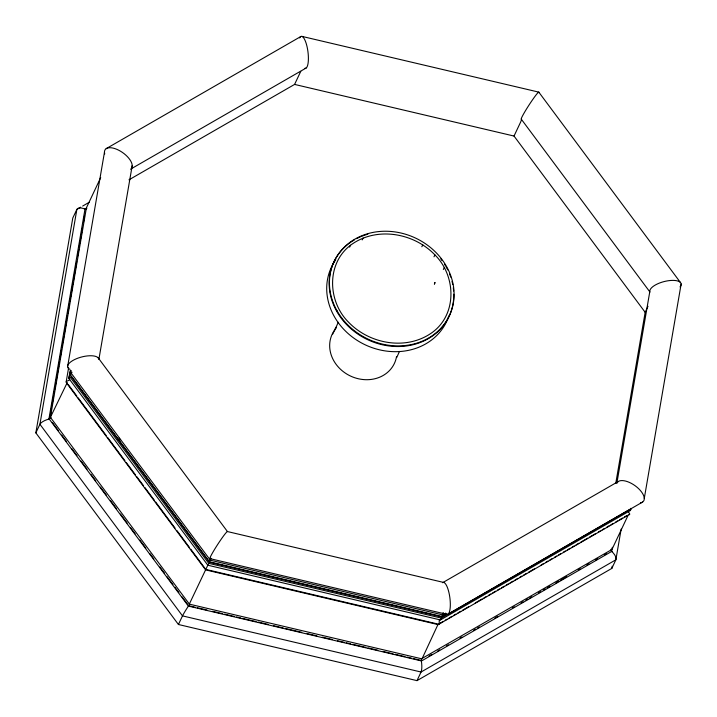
<?xml version="1.0" encoding="UTF-8"?>
<svg xmlns="http://www.w3.org/2000/svg" width="717" height="717" viewBox="0 0 717 717"><rect width="100%" height="100%" fill="white"/><g stroke="black" fill="none" stroke-linecap="round" stroke-linejoin="round"><path stroke-width="1.08" d="M438.159 624.095L422.008 658.887L189.405 604.153L50.396 417.321L86.407 207.84L100.703 177.61M421.578 658.609L421.336 660.644M621.155 529.083L615.876 559.798L611.807 568.411L416.989 680.639L178.425 624.498L35.85 432.88L72.784 218.031L76.862 209.409L80.734 207.177M611.027 549.634L612.076 551.212L421.542 660.949L188.365 606.08L48.971 418.701L85.081 208.647L86.434 208.817M35.85 432.88L39.919 424.267A10.863 4.221 -14.6 0 1 49.652 418.889L50.038 416.694M50.414 414.489L50.79 412.293M51.167 410.097L51.543 407.901M51.92 405.705L52.87 400.211M53.246 398.016L53.623 395.811M53.999 393.615L54.375 391.419M54.761 389.223L55.137 387.028M55.514 384.823L55.89 382.627M56.267 380.431L57.208 374.937M57.593 372.741L57.969 370.546M58.346 368.341L58.722 366.145M59.099 363.949L59.475 361.753M59.861 359.558L60.802 354.064M61.178 351.868L61.554 349.663M61.931 347.467L62.316 345.271M62.693 343.076L63.069 340.88M63.446 338.675L63.822 336.479M64.198 334.283L65.148 328.789M65.525 326.593L65.901 324.398M66.278 322.193L66.654 319.988M67.04 317.783L67.416 315.588M67.792 313.383L68.742 307.871M69.119 305.666L69.495 303.461M69.881 301.265L70.257 299.061M70.633 296.856L71.01 294.651M71.395 292.446L72.336 286.943M72.722 284.739L73.098 282.534M73.475 280.329L73.851 278.124M74.236 275.92L75.177 270.417M75.563 268.212L75.939 266.007M76.316 263.802L76.692 261.597M77.642 256.094L78.019 253.89M78.395 251.703L78.771 249.534M79.139 247.365L79.515 245.196M79.892 243.027L80.259 240.858M80.636 238.689L81.003 236.52M81.379 234.351L81.756 232.183M82.123 230.014L82.5 227.845M83.432 222.422L83.808 220.253M84.176 218.085L84.552 215.916M67.586 366.772L104.458 152.291M66.152 382.027L68.617 367.696M70.123 370.689L68.805 378.379A3.424 1.326 -14.6 0 1 67.622 380.879A2.348 0.914 -14.6 0 0 66.815 382.591L67.057 382.591M438.428 624.157A2.348 0.672 82.6 0 0 439.243 622.446A3.424 0.977 82.6 0 1 440.417 619.945L441.305 618.072L631.247 508.649L630.36 510.522L440.417 619.945L207.813 565.211L68.805 378.379L70.633 371.012M445.92 614.281L442.039 616.512L209.436 561.778L70.427 374.946L71.18 370.555M132.206 165.573L98.901 359.316A16.115 6.265 -14.6 0 0 78.458 357.953A16.115 6.265 -14.6 0 0 70.069 369.407M615.751 483.428L645.166 312.307L648.016 306.284M616.898 482.998L649.835 291.416A16.115 6.265 -14.6 0 1 668.136 280.759A16.115 6.265 -14.6 0 1 680.003 286.952M612.327 547.295L611.951 549.464L421.883 658.547M611.807 568.411L612.184 566.215M630.736 508.353L630.36 510.522A3.424 1.631 35.3 0 0 629.15 510.441M644.278 498.44L681.15 283.959M48.971 418.701L51.059 417.608L50.396 417.321L67.093 382.887M434.385 284.183L435.022 282.435L434.466 283.833M335.565 328.305L338.272 322.265M396.77 357.442L399.477 351.393M70.427 374.946L71.601 372.455A3.101 1.21 -14.6 0 0 72.094 372.266M128.961 179.833L294.588 84.418L300.755 71.368M349.618 247.15L350.532 245.232C375.977 226.187 413.557 232.613 434.905 254.885C455.806 275.489 457.392 313.347 432.987 331.917C407.543 350.963 369.972 344.536 348.614 322.265C327.723 301.66 326.127 263.793 350.532 245.232M178.425 624.498L182.494 615.885A10.863 0.798 -57 0 1 188.67 605.722L195.185 607.254M69.692 376.506L208.701 563.338L188.365 606.08L188.67 605.722M209.436 561.778L210.251 560.067L71.234 373.234M362.193 239.908L363.098 237.981M421.856 246.738L422.77 244.811M434 256.803L434.905 254.885M443.33 269.493L444.244 267.566M645.166 312.307L514.026 136.051L520.192 123.001A31.512 2.321 -57 0 0 521.286 119.174A16.115 1.192 -57 0 1 529.971 103.589A16.115 1.192 -57 0 1 538.817 92.663M442.039 616.512L442.855 614.801L445.759 613.125M416.989 680.639L421.067 672.026A10.863 3.092 82.6 0 0 421.273 660.456L413.664 658.663M332.598 334.256L336.121 327.284L334.561 330.107M211.183 558.391L210.153 560.165L443.016 614.971L443.223 614.021A3.101 0.878 82.6 0 1 443.196 612.515M106.179 148.652L300.656 36.621M130.494 169.212L306.15 68.016M82.67 206.057L89.455 202.149M442.586 582.715L618.242 481.519M442.882 615.571L440.946 616.692L209.489 562.227L71.162 376.317M448.08 614.111L642.557 502.079M440.363 623.046L443.276 621.37M445.212 620.25L447.148 619.13M449.084 618.018L451.997 616.342M453.933 615.222L455.869 614.111M457.813 612.99L460.717 611.314M462.653 610.203L468.47 606.851M475.254 602.943L482.039 599.036M483.975 597.915L485.911 596.804M488.824 595.128L490.76 594.008M492.696 592.896L495.608 591.22M497.544 590.1L499.48 588.989M501.416 587.868L504.329 586.192M506.265 585.081L508.201 583.961M510.137 582.849L513.049 581.173M514.985 580.053L517.889 578.377M519.834 577.266L521.77 576.145M523.706 575.034L526.619 573.358M528.554 572.238L534.371 568.886M541.147 564.978L543.092 563.867M545.995 562.191L547.931 561.07M549.876 559.959L551.812 558.839M554.716 557.163L556.652 556.051M558.597 554.931L560.533 553.811M563.437 552.144L565.381 551.023M567.317 549.903L570.221 548.236M572.157 547.116L574.102 545.995M576.038 544.884L578.942 543.208M580.887 542.088L587.671 538.18M589.607 537.069L595.424 533.717M598.328 532.041L600.263 530.93M602.199 529.809L604.144 528.689M607.048 527.022L608.984 525.902M610.929 524.781L612.865 523.67M615.769 521.994L617.704 520.874M619.649 519.762L622.553 518.086M624.489 516.966L626.434 515.855M429.026 655.983L431.93 654.316M437.746 650.964L439.682 649.844M446.467 645.936L448.403 644.825M460.036 638.121L461.972 637.01M473.605 630.306L475.541 629.185M477.477 628.074L479.413 626.954M494.918 618.027L497.831 616.351M512.368 607.971L514.304 606.86M521.089 602.952L523.025 601.832M525.928 600.156L527.873 599.045M529.809 597.924L531.745 596.813M538.53 592.905L540.466 591.785M543.378 590.109L545.314 588.998M547.25 587.877L550.163 586.201M555.971 582.849L558.884 581.173M560.819 580.062L566.636 576.71M578.26 570.015L580.205 568.895M586.981 564.987L588.926 563.867M595.71 559.959L597.646 558.848M604.431 554.94L606.367 553.82M612.076 551.212L611.216 551.032A10.863 5.171 35.3 0 1 615.876 559.798L421.067 672.026L182.494 615.885L39.919 424.267L76.862 209.409A10.863 5.171 35.3 0 1 85.673 209.409L85.081 208.647M49.652 418.889L49.007 418.791M611.207 549.24L611.951 549.464L628.146 515.2L438.204 624.624L205.6 569.89L66.591 383.057M301.83 36.361L538.799 92.126L680.415 282.462M294.588 84.418L514.026 136.051M98.175 357.819L227.45 531.557L443.76 582.464A16.115 4.589 82.6 0 1 450.24 601.599A16.115 4.589 82.6 0 1 445.624 613.537M209.938 558.606L446.906 614.37M208.701 563.338L441.305 618.072M206.908 569.674L437.343 623.907M197.363 607.765L207.141 610.068M212.582 611.341L222.36 613.644M224.538 614.155L234.316 616.459M236.493 616.97L240.84 617.991M243.018 618.511L256.059 621.576M258.228 622.087L268.015 624.39M273.446 625.672L283.233 627.967M285.402 628.477L301.705 632.322M307.145 633.595L316.923 635.898M322.363 637.18L332.141 639.483M337.582 640.756L344.097 642.298M346.275 642.808L350.622 643.83M352.791 644.341L365.84 647.406M368.009 647.917L377.796 650.22M383.228 651.502L393.015 653.805M395.184 654.316L404.971 656.62M407.139 657.13L411.486 658.152M86.407 207.84L86.882 208.297M521.286 119.174L649.934 292.025M119.049 438.132L120.384 439.915M68.151 384.384L76.827 396.053M78.162 397.845L106.206 435.542M107.541 437.334L124.901 460.673M126.237 462.465L135.594 475.039M136.929 476.832L143.615 485.812M144.951 487.614L154.307 500.188M155.652 501.99L175.029 528.035M177.036 530.732L189.467 547.438M190.776 549.195L205.824 569.423M52.323 422.474L58.337 430.558M61.68 435.04L66.349 441.322M71.691 448.501L77.033 455.68M81.039 461.067L87.053 469.142M91.059 474.529L95.728 480.811M100.407 487.094L106.412 495.169M110.418 500.556L116.432 508.631M120.447 514.026L127.124 523.007M130.467 527.497L135.146 533.789M139.824 540.08L145.847 548.164M149.853 553.551L153.868 558.946M159.882 567.03L164.462 573.179M167.079 576.701L172.967 584.615M174.93 587.25L178.856 592.529M182.127 596.92L187.361 603.956M616.925 483.043A16.115 7.672 35.3 0 1 637.099 487.282A16.115 7.672 35.3 0 1 640.415 502.895M628.397 511.517A3.424 1.631 35.3 0 0 629.176 513.022A2.348 1.12 35.3 0 1 628.37 514.734M299.67 37.947A16.115 4.589 82.6 0 1 307.575 49.258A16.115 4.589 82.6 0 1 304.976 68.267M104.718 153.967A16.115 7.672 35.3 0 1 118.655 150.185A16.115 7.672 35.3 0 1 131.811 167.688M210.556 558.22A16.115 1.192 -57 0 1 216.337 546.551A16.115 1.192 -57 0 1 227.45 531.557M396.537 356.609A34.371 30.114 25.3 0 1 350.747 376.156A34.371 30.114 25.3 0 1 335.762 328.538M453.789 294.212A63.688 55.809 25.3 0 1 367.373 339.544A63.688 55.809 25.3 0 1 348.408 243.932M349.251 243.287A63.688 55.809 25.3 0 1 354.655 239.729M356.573 238.671A63.688 55.809 25.3 0 1 360.526 236.789M361.538 236.368A63.688 55.809 25.3 0 1 367.839 234.208M440.776 258.927A63.688 55.809 25.3 0 1 442.084 260.656M444.504 264.206A63.688 55.809 25.3 0 1 445.607 266.016M446.135 266.93A63.688 55.809 25.3 0 1 447.722 269.906M449.577 274.011A63.688 55.809 25.3 0 1 450.751 277.156M452.024 281.36A63.688 55.809 25.3 0 1 452.75 284.541M453.287 287.759A63.688 55.809 25.3 0 1 453.637 290.994M448.851 315.955A63.688 55.809 25.3 0 1 363.877 344.178A63.688 55.809 25.3 0 1 335.78 259.724M337.089 310.846A63.688 55.809 25.3 0 0 445.015 323.188A63.688 55.809 25.3 0 0 393.176 231.681A63.688 55.809 25.3 0 0 337.089 310.846"/></g></svg>
